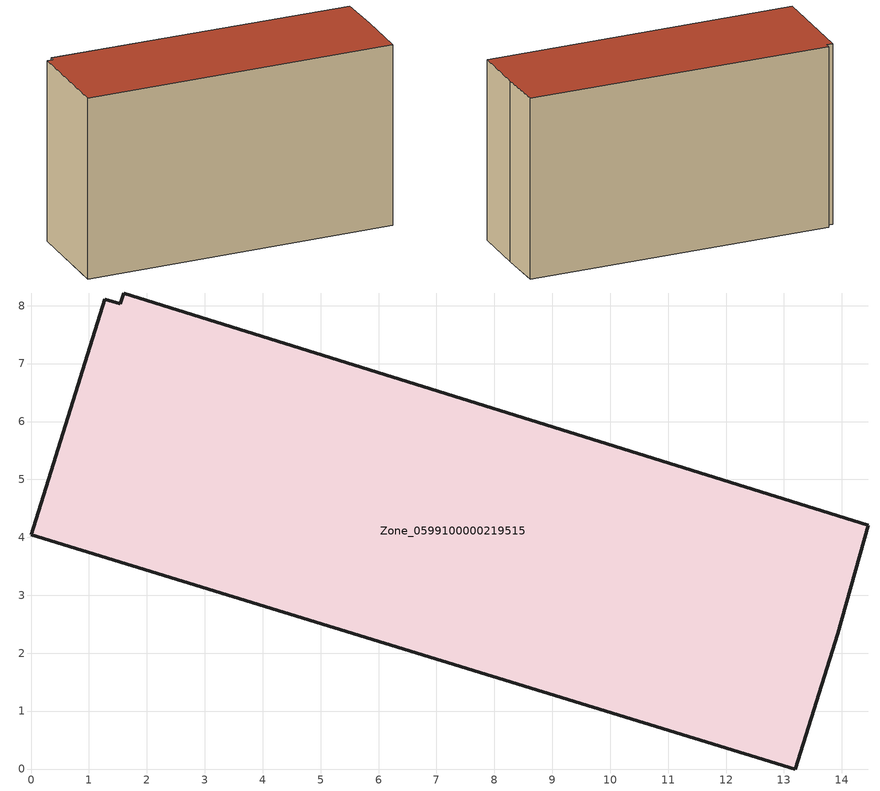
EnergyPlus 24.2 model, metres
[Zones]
Zone_0599100000219515
 floor ground (C_G): 14.46,4.21 13.93,2.33 13.2,0 0,4.04 1.28,8.11 1.54,8.03 1.6,8.22 z0.64
 wall outside (C_F): 13.2,0 13.93,2.33 14.46,4.21 1.6,8.22 1.54,8.03 1.28,8.11 0,4.04 13.2,0 z0.64:8.8
 roof outside (C_R): 13.93,2.33 14.46,4.21 1.6,8.22 1.54,8.03 1.28,8.11 0,4.04 13.2,0 z8.8
[BUILDING]
Pand.0599100000219515: North Axis=0; Terrain=City; Loads Convergence Tolerance Value=0.04; Temperature Convergence Tolerance Value=0.4; Solar Distribution=FullExterior; Maximum Number of Warmup Days=25; Minimum Number of Warmup Days=1
[Site:Location]
Rotterdam.The.Hague.AP_ZH_NLD Design_Conditions: Latitude=51.96; Longitude=4.45; Time Zone=1; Elevation=-4.5
[SITE:GROUNDTEMPERATURE:BUILDINGSURFACE]
18, 18, 18, 18, 18, 18, 18, 18, 18, 18, 18, 18
[MATERIAL] Thermal Absorptance=0.9; Solar Absorptance=0.7; Visible Absorptance=0.7
Name | Roughness | Thickness | Conductivity | Density | Specific Heat
G.TI.1965-1974 | MediumSmooth | 0.15 | 0.882353 | 540 | 1210
F.TI.1965-1974 | Rough | 0.3 | 0.697674 | 1920 | 840
R.TI.1965-1974 | MediumRough | 0.2 | 0.232558 | 1500 | 1000
[CONSTRUCTION]
C_G: G.TI.1965-1974
C_F: F.TI.1965-1974
C_R: R.TI.1965-1974
[ZONE]
Zone_0599100000219515: Type=1; Multiplier=1; Ceiling Height=Autocalculate; Volume=Autocalculate; Floor Area=autocalculate; Part of Total Floor Area=Yes
[ZONEINFILTRATION:DESIGNFLOWRATE]
Infil_Zone_0599100000219515: Zone or ZoneList or Space or SpaceList=Zone_0599100000219515; Schedule=AlwaysOn; Design Flow Rate Calculation Method=Flow/Area; Flow Rate per Floor Area=0.003; Constant Term Coefficient=1; Temperature Term Coefficient=0; Velocity Term Coefficient=0; Velocity Squared Term Coefficient=0
[HVACTEMPLATE:ZONE:IDEALLOADSAIRSYSTEM]
Zone_0599100000219515: Maximum Heating Supply Air Temperature=50; Minimum Cooling Supply Air Temperature=13; Maximum Heating Supply Air Humidity Ratio=0.0156; Minimum Cooling Supply Air Humidity Ratio=0.0077; Heating Limit=NoLimit; Cooling Limit=NoLimit; Dehumidification Control Type=ConstantSensibleHeatRatio; Cooling Sensible Heat Ratio=0.7; Dehumidification Setpoint=60; Humidification Control Type=None; Humidification Setpoint=30; Outdoor Air Method=None; Outdoor Air Flow Rate per Person=0.00944; Outdoor Air Flow Rate per Zone Floor Area=0; Outdoor Air Flow Rate per Zone=0; Demand Controlled Ventilation Type=None; Outdoor Air Economizer Type=NoEconomizer; Heat Recovery Type=None; Sensible Heat Recovery Effectiveness=0.7; Latent Heat Recovery Effectiveness=0.65
[ZONECONTROL:THERMOSTAT]
ThermostatControl_Zone_0599100000219515: Zone or ZoneList=Zone_0599100000219515; Control Type Schedule=DualSetpointControlType; Control 1=Thermostat_Zone_0599100000219515; Temperature Difference Between Cutout And Setpoint=0
[THERMOSTATSETPOINT:DUALSETPOINT]
Thermostat_Zone_0599100000219515: Heating Setpoint Temperature Schedule=HeatingSetpoint_Zone_0599100000219515; Cooling Setpoint Temperature Schedule=CoolingSetpoint_Zone_0599100000219515
[SCHEDULE:COMPACT]
HeatingSetpoint_Zone_0599100000219515: Through: 12/31, For: AllDays, Until: 24:00, 21
CoolingSetpoint_Zone_0599100000219515: Through: 12/31, For: AllDays, Until: 24:00, 24
DualSetpointControlType: Through: 12/31, For: AllDays, Until: 24:00, 4
AlwaysOn: Through: 12/31, For: AllDays, Until: 24:00, 1
